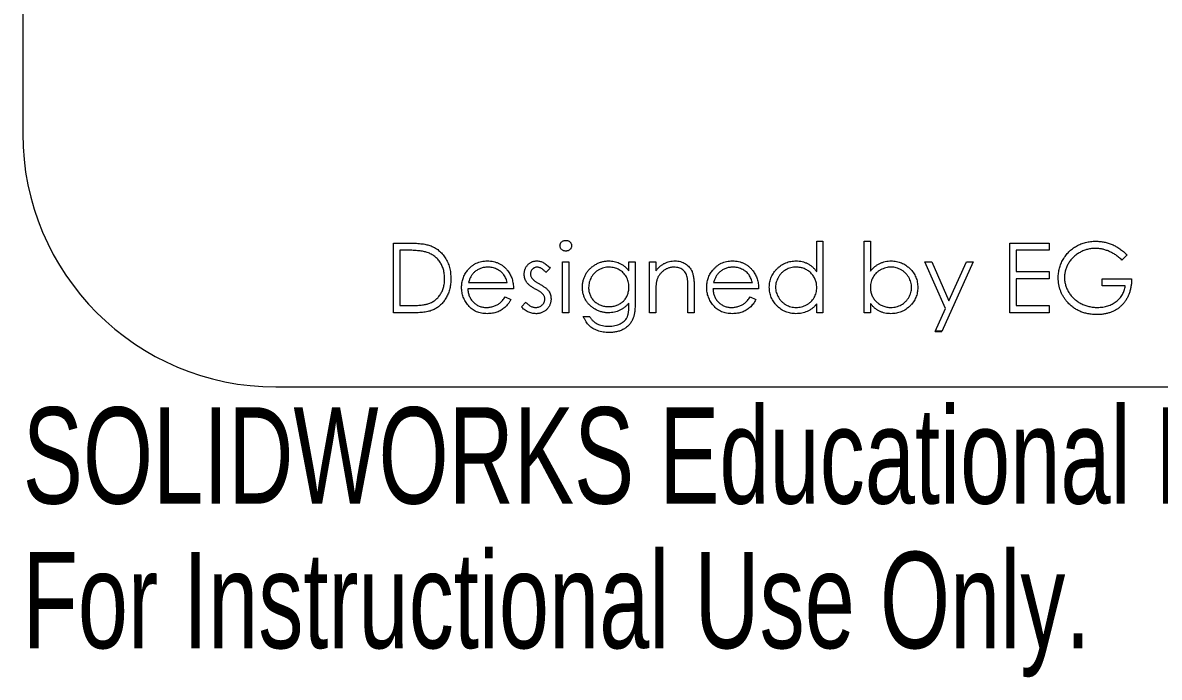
# Model space of a CAD drawing. Header units: inches. Extents: x -4 to 0, y -0.57 to 2.5.
# Drawn here: x -4 to -1.755, y -0.573 to 0.719 of the extents above; entities that cross this region are included whole.
import ezdxf

# ---------------------------------------------------------------- set-up
doc = ezdxf.new("R2010")
doc.units = ezdxf.units.IN
doc.header["$MEASUREMENT"] = 0
doc.styles.add('SLDTEXTSTYLE0', font='TXT', dxfattribs={"width": 0.7})

msp = doc.modelspace()

# ---------------------------------------------------------------- linework, layer by layer
at = {"color": 1, "linetype": 'Continuous', "lineweight": 5}
for p, q in [((-4, 2), (-4, 0.5)), ((-3.5, 0), (-0.5, 0))]:
    msp.add_line(p, q, dxfattribs=at)
at = {"color": 2, "linetype": 'Continuous', "lineweight": 5}
for p, q in [((-3.2675, 0.2842), (-3.2397, 0.2842)), ((-3.2675, 0.1464), (-3.2675, 0.2842)), ((-3.2455, 0.2701), (-3.2552, 0.2701)), ((-3.2552, 0.2701), (-3.2552, 0.1606)), ((-2.4319, 0.2878), (-2.4196, 0.2878)), ((-2.4319, 0.2277), (-2.4319, 0.2878)), ((-2.4196, 0.2878), (-2.4196, 0.1464)), ((-2.3383, 0.2878), (-2.3259, 0.2878)), ((-2.3383, 0.1464), (-2.3383, 0.2878)), ((-2.3259, 0.2878), (-2.3259, 0.2289)), ((-2.0503, 0.2842), (-1.9726, 0.2842)), ((-2.0503, 0.1464), (-2.0503, 0.2842)), ((-2.038, 0.2701), (-2.038, 0.2277)), ((-1.9726, 0.2701), (-2.038, 0.2701)), ((-1.9726, 0.2842), (-1.9726, 0.2701)), ((-2.9337, 0.2471), (-2.9213, 0.2471)), ((-2.9337, 0.1464), (-2.9337, 0.2471)), ((-2.9213, 0.2471), (-2.9213, 0.1464)), ((-2.8029, 0.2471), (-2.7906, 0.2471)), ((-2.8029, 0.2295), (-2.8029, 0.2471)), ((-2.7906, 0.2471), (-2.7906, 0.1672)), ((-2.7623, 0.2471), (-2.7499, 0.2471)), ((-2.7623, 0.1464), (-2.7623, 0.2471)), ((-2.7499, 0.2471), (-2.7499, 0.229)), ((-2.2182, 0.2471), (-2.2048, 0.2471)), ((-2.1775, 0.155), (-2.2182, 0.2471)), ((-2.2048, 0.2471), (-2.1708, 0.17)), ((-2.1228, 0.2471), (-2.1846, 0.1093)), ((-2.1708, 0.17), (-2.1361, 0.2471)), ((-2.1361, 0.2471), (-2.1228, 0.2471)), ((-1.8189, 0.2607), (-1.8295, 0.2507)), ((-2.9584, 0.2346), (-2.9668, 0.2259)), ((-2.038, 0.2277), (-1.9726, 0.2277)), ((-1.9726, 0.2277), (-1.9726, 0.2136)), ((-3.1196, 0.2065), (-3.0432, 0.2065)), ((-2.6356, 0.2065), (-2.5591, 0.2065)), ((-2.038, 0.2136), (-2.038, 0.1606)), ((-1.9726, 0.2136), (-2.038, 0.2136)), ((-1.8684, 0.2136), (-1.8101, 0.2136)), ((-1.8684, 0.1994), (-1.8684, 0.2136)), ((-3.0308, 0.1941), (-3.1209, 0.1941)), ((-2.7499, 0.1829), (-2.7499, 0.1464)), ((-2.6863, 0.1464), (-2.6863, 0.1938)), ((-2.674, 0.1979), (-2.674, 0.1464)), ((-2.5468, 0.1941), (-2.6369, 0.1941)), ((-1.8225, 0.1994), (-1.8684, 0.1994)), ((-3.2552, 0.1606), (-3.2394, 0.1606)), ((-3.0471, 0.1782), (-3.0361, 0.1725)), ((-3.0149, 0.1583), (-3.0067, 0.1676)), ((-2.8029, 0.1605), (-2.8029, 0.1657)), ((-2.5631, 0.1782), (-2.5521, 0.1725)), ((-2.4319, 0.1464), (-2.4319, 0.1639)), ((-2.3259, 0.1651), (-2.3259, 0.1464)), ((-2.038, 0.1606), (-1.9726, 0.1606)), ((-1.9726, 0.1606), (-1.9726, 0.1464)), ((-3.2248, 0.1464), (-3.2675, 0.1464)), ((-2.9213, 0.1464), (-2.9337, 0.1464)), ((-2.893, 0.1394), (-2.8807, 0.1394)), ((-2.7499, 0.1464), (-2.7623, 0.1464)), ((-2.674, 0.1464), (-2.6863, 0.1464)), ((-2.4196, 0.1464), (-2.4319, 0.1464)), ((-2.3259, 0.1464), (-2.3383, 0.1464)), ((-2.198, 0.1093), (-2.1775, 0.155)), ((-1.9726, 0.1464), (-2.0503, 0.1464))]:
    msp.add_line(p, q, dxfattribs=at)
at = {"color": 7, "linetype": 'Continuous', "lineweight": 25}
msp.add_line((-2.1846, 0.1093), (-2.198, 0.1093), dxfattribs=at)
at = {"color": 1, "linetype": 'Continuous', "lineweight": 5}
msp.add_arc((-3.5, 0.5), 0.5, 180, 270, dxfattribs=at)
at = {"color": 2, "linetype": 'Continuous', "lineweight": 5}
for points, knots in [([(-3.2031, 0.2662), (-3.2043, 0.2666), (-3.2068, 0.2672), (-3.2108, 0.268), (-3.2153, 0.2686), (-3.2203, 0.2692), (-3.2259, 0.2696), (-3.2319, 0.2699), (-3.2385, 0.2701), (-3.2431, 0.2701), (-3.2455, 0.2701)], [0, 0, 0, 0, 0.084319, 0.179285, 0.286583, 0.405111, 0.535593, 0.67819, 0.832976, 1, 1, 1, 1]), ([(-3.2397, 0.2842), (-3.2373, 0.2842), (-3.2326, 0.2842), (-3.2259, 0.284), (-3.2196, 0.2836), (-3.2139, 0.283), (-3.2087, 0.2824), (-3.204, 0.2815), (-3.1998, 0.2805), (-3.1972, 0.2797), (-3.196, 0.2793)], [0, 0, 0, 0, 0.164289, 0.317406, 0.458844, 0.589367, 0.707831, 0.81577, 0.91288, 1, 1, 1, 1]), ([(-3.196, 0.2793), (-3.1944, 0.2787), (-3.1912, 0.2775), (-3.1868, 0.2752), (-3.1825, 0.2726), (-3.1785, 0.2698), (-3.1749, 0.2665), (-3.1714, 0.263), (-3.1683, 0.2591), (-3.1654, 0.2549), (-3.1628, 0.2505), (-3.1606, 0.2459), (-3.1587, 0.241), (-3.1572, 0.2359), (-3.1559, 0.2306), (-3.1551, 0.2251), (-3.1546, 0.2194), (-3.1545, 0.2156), (-3.1545, 0.2136)], [0, 0, 0, 0, 0.061545, 0.121694, 0.181155, 0.239875, 0.298702, 0.357647, 0.417605, 0.478494, 0.540407, 0.602345, 0.665004, 0.728559, 0.793651, 0.860534, 0.929236, 1, 1, 1, 1]), ([(-2.939, 0.2789), (-2.9389, 0.2796), (-2.9388, 0.281), (-2.9382, 0.283), (-2.9371, 0.2849), (-2.9356, 0.2865), (-2.9339, 0.2878), (-2.9319, 0.2888), (-2.9298, 0.2894), (-2.9283, 0.2895), (-2.9275, 0.2895)], [0, 0, 0, 0, 0.12329, 0.242149, 0.363437, 0.489745, 0.618115, 0.744894, 0.868932, 1, 1, 1, 1]), ([(-2.9275, 0.2683), (-2.9283, 0.2684), (-2.9298, 0.2684), (-2.9319, 0.2691), (-2.9339, 0.2701), (-2.9356, 0.2714), (-2.9371, 0.273), (-2.9382, 0.2748), (-2.9388, 0.2768), (-2.9389, 0.2782), (-2.939, 0.2789)], [0, 0, 0, 0, 0.1318668, 0.2566614, 0.3842132, 0.5133652, 0.6404432, 0.761085, 0.8791455, 1, 1, 1, 1]), ([(-2.9275, 0.2895), (-2.9268, 0.2895), (-2.9253, 0.2894), (-2.9231, 0.2888), (-2.9211, 0.2878), (-2.9193, 0.2865), (-2.9178, 0.2849), (-2.9168, 0.283), (-2.9161, 0.281), (-2.916, 0.2796), (-2.916, 0.2789)], [0, 0, 0, 0, 0.1318993, 0.2582841, 0.3843411, 0.5119796, 0.638632, 0.7592298, 0.8774122, 1, 1, 1, 1]), ([(-2.916, 0.2789), (-2.916, 0.2782), (-2.9161, 0.2768), (-2.9168, 0.2748), (-2.9178, 0.273), (-2.9193, 0.2714), (-2.9211, 0.2701), (-2.9231, 0.269), (-2.9253, 0.2684), (-2.9268, 0.2684), (-2.9275, 0.2683)], [0, 0, 0, 0, 0.120162, 0.237546, 0.357497, 0.484917, 0.613329, 0.74015, 0.867301, 1, 1, 1, 1]), ([(-1.955, 0.2154), (-1.9549, 0.217), (-1.9549, 0.2202), (-1.9544, 0.225), (-1.9537, 0.2297), (-1.9526, 0.2343), (-1.9513, 0.2389), (-1.9496, 0.2433), (-1.9476, 0.2476), (-1.9454, 0.2519), (-1.9428, 0.256), (-1.9401, 0.2599), (-1.9371, 0.2635), (-1.9339, 0.2669), (-1.9305, 0.2701), (-1.9268, 0.2731), (-1.9229, 0.2758), (-1.9189, 0.2783), (-1.9146, 0.2805), (-1.9102, 0.2825), (-1.9056, 0.2841), (-1.9009, 0.2855), (-1.8961, 0.2865), (-1.8911, 0.2872), (-1.886, 0.2877), (-1.8826, 0.2878), (-1.8808, 0.2878)], [0, 0, 0, 0, 0.042039, 0.083544, 0.124643, 0.165303, 0.206171, 0.246971, 0.288329, 0.329987, 0.371797, 0.412738, 0.453459, 0.494001, 0.534381, 0.574952, 0.615892, 0.65725, 0.699007, 0.740486, 0.782325, 0.824567, 0.867041, 0.9105, 0.954619, 1, 1, 1, 1]), ([(-1.8813, 0.2736), (-1.8826, 0.2736), (-1.8853, 0.2736), (-1.8892, 0.2732), (-1.8931, 0.2726), (-1.897, 0.2717), (-1.9008, 0.2706), (-1.9046, 0.2693), (-1.9083, 0.2677), (-1.912, 0.2658), (-1.9155, 0.2638), (-1.9189, 0.2615), (-1.922, 0.2591), (-1.9249, 0.2565), (-1.9277, 0.2538), (-1.9302, 0.2508), (-1.9325, 0.2477), (-1.9346, 0.2444), (-1.9365, 0.2411), (-1.9381, 0.2376), (-1.9395, 0.2341), (-1.9406, 0.2306), (-1.9415, 0.227), (-1.9421, 0.2234), (-1.9425, 0.2197), (-1.9426, 0.2172), (-1.9426, 0.216)], [0, 0, 0, 0, 0.042841, 0.085571, 0.127719, 0.170068, 0.212787, 0.255482, 0.298877, 0.342861, 0.386528, 0.429532, 0.471886, 0.513729, 0.555082, 0.596535, 0.63812, 0.679822, 0.721331, 0.761888, 0.802199, 0.841806, 0.88106, 0.920633, 0.960101, 1, 1, 1, 1]), ([(-1.8295, 0.2507), (-1.8314, 0.2525), (-1.8352, 0.256), (-1.8414, 0.2607), (-1.8479, 0.2646), (-1.8545, 0.2679), (-1.8613, 0.2704), (-1.868, 0.2723), (-1.8747, 0.2734), (-1.8791, 0.2736), (-1.8813, 0.2736)], [0, 0, 0, 0, 0.136144, 0.269043, 0.398517, 0.5271, 0.652283, 0.77168, 0.887495, 1, 1, 1, 1]), ([(-1.8808, 0.2878), (-1.8794, 0.2878), (-1.8766, 0.2877), (-1.8724, 0.2874), (-1.8682, 0.2869), (-1.8641, 0.2862), (-1.8601, 0.2853), (-1.8562, 0.2842), (-1.8523, 0.2829), (-1.8485, 0.2814), (-1.8447, 0.2796), (-1.8409, 0.2777), (-1.8372, 0.2754), (-1.8335, 0.273), (-1.8298, 0.2703), (-1.8261, 0.2673), (-1.8225, 0.2641), (-1.8201, 0.2619), (-1.8189, 0.2607)], [0, 0, 0, 0, 0.061617, 0.122179, 0.182216, 0.241864, 0.30096, 0.359969, 0.419033, 0.478069, 0.537993, 0.59896, 0.661321, 0.725248, 0.79122, 0.858746, 0.928318, 1, 1, 1, 1]), ([(-3.1668, 0.2136), (-3.1669, 0.2152), (-3.1669, 0.2184), (-3.1674, 0.2231), (-3.1681, 0.2275), (-3.1692, 0.2318), (-3.1705, 0.2359), (-3.1722, 0.2399), (-3.1741, 0.2436), (-3.1764, 0.2472), (-3.1789, 0.2505), (-3.1817, 0.2536), (-3.1847, 0.2564), (-3.1879, 0.259), (-3.1914, 0.2612), (-3.195, 0.2632), (-3.199, 0.2649), (-3.2017, 0.2658), (-3.2031, 0.2662)], [0, 0, 0, 0, 0.0701512, 0.1378126, 0.2032262, 0.2671741, 0.330024, 0.3917943, 0.4530844, 0.5143339, 0.575, 0.6348655, 0.6941163, 0.7534416, 0.8131258, 0.8740797, 0.936007, 1, 1, 1, 1]), ([(-3.1217, 0.2301), (-3.1204, 0.2316), (-3.118, 0.2346), (-3.1138, 0.2384), (-3.1093, 0.2417), (-3.1045, 0.2443), (-3.0994, 0.2464), (-3.094, 0.2479), (-3.0883, 0.2487), (-3.0843, 0.2488), (-3.0823, 0.2489)], [0, 0, 0, 0, 0.128835, 0.253589, 0.374643, 0.49534, 0.616325, 0.739759, 0.866842, 1, 1, 1, 1]), ([(-3.0823, 0.2489), (-3.0803, 0.2489), (-3.0762, 0.2488), (-3.0703, 0.2478), (-3.0647, 0.2462), (-3.0594, 0.2441), (-3.0545, 0.2413), (-3.0499, 0.2378), (-3.0456, 0.2338), (-3.0431, 0.2307), (-3.0418, 0.2291)], [0, 0, 0, 0, 0.13204, 0.259033, 0.38188, 0.502258, 0.622752, 0.744743, 0.870109, 1, 1, 1, 1]), ([(-3.0096, 0.2225), (-3.0096, 0.2234), (-3.0096, 0.2252), (-3.0092, 0.2279), (-3.0086, 0.2305), (-3.0079, 0.2329), (-3.0068, 0.2352), (-3.0056, 0.2374), (-3.0041, 0.2395), (-3.0024, 0.2414), (-3.0006, 0.2432), (-2.9986, 0.2447), (-2.9965, 0.246), (-2.9943, 0.2471), (-2.9919, 0.2479), (-2.9894, 0.2485), (-2.9868, 0.2489), (-2.9851, 0.2489), (-2.9842, 0.2489)], [0, 0, 0, 0, 0.067978, 0.133044, 0.196507, 0.258613, 0.319728, 0.380873, 0.442636, 0.505079, 0.567881, 0.628814, 0.68891, 0.748765, 0.809386, 0.870884, 0.934037, 1, 1, 1, 1]), ([(-2.9842, 0.2489), (-2.9831, 0.2489), (-2.9809, 0.2488), (-2.9777, 0.2481), (-2.9745, 0.2469), (-2.9712, 0.2454), (-2.968, 0.2433), (-2.9648, 0.2408), (-2.9615, 0.2379), (-2.9594, 0.2357), (-2.9584, 0.2346)], [0, 0, 0, 0, 0.105714, 0.213412, 0.326127, 0.444452, 0.569061, 0.702712, 0.846318, 1, 1, 1, 1]), ([(-2.8948, 0.1971), (-2.8948, 0.1983), (-2.8947, 0.2005), (-2.8944, 0.2039), (-2.8939, 0.2073), (-2.8931, 0.2105), (-2.8921, 0.2137), (-2.8909, 0.2169), (-2.8895, 0.22), (-2.8879, 0.223), (-2.8861, 0.2259), (-2.8841, 0.2287), (-2.8819, 0.2313), (-2.8796, 0.2337), (-2.8771, 0.236), (-2.8744, 0.2382), (-2.8716, 0.2401), (-2.8687, 0.242), (-2.8656, 0.2436), (-2.8625, 0.245), (-2.8593, 0.2462), (-2.8561, 0.2472), (-2.8528, 0.2479), (-2.8495, 0.2485), (-2.8461, 0.2488), (-2.8439, 0.2489), (-2.8428, 0.2489)], [0, 0, 0, 0, 0.042034, 0.083905, 0.125069, 0.166158, 0.20721, 0.248491, 0.289878, 0.33217, 0.374476, 0.416225, 0.45761, 0.499073, 0.540553, 0.582249, 0.62455, 0.667433, 0.710323, 0.752467, 0.794065, 0.835216, 0.876228, 0.917446, 0.958643, 1, 1, 1, 1]), ([(-2.8428, 0.2489), (-2.8409, 0.2489), (-2.8373, 0.2488), (-2.8319, 0.2479), (-2.8267, 0.2466), (-2.8217, 0.2447), (-2.8167, 0.2421), (-2.812, 0.2387), (-2.8073, 0.2345), (-2.8044, 0.2312), (-2.8029, 0.2295)], [0, 0, 0, 0, 0.120911, 0.238762, 0.354755, 0.470359, 0.589144, 0.716329, 0.852445, 1, 1, 1, 1]), ([(-2.7499, 0.229), (-2.7486, 0.2306), (-2.746, 0.2338), (-2.7418, 0.238), (-2.7373, 0.2415), (-2.7325, 0.2442), (-2.7276, 0.2463), (-2.7225, 0.2478), (-2.7171, 0.2487), (-2.7135, 0.2489), (-2.7116, 0.2489)], [0, 0, 0, 0, 0.140976, 0.273569, 0.398988, 0.51993, 0.63811, 0.756589, 0.87686, 1, 1, 1, 1]), ([(-2.7116, 0.2489), (-2.7097, 0.2488), (-2.7061, 0.2487), (-2.7008, 0.2476), (-2.6958, 0.2458), (-2.6912, 0.2433), (-2.6871, 0.2402), (-2.6835, 0.2366), (-2.6805, 0.2325), (-2.6784, 0.2286), (-2.6771, 0.2252), (-2.6763, 0.2223), (-2.6756, 0.2191), (-2.675, 0.2155), (-2.6745, 0.2115), (-2.6742, 0.2073), (-2.674, 0.2027), (-2.674, 0.1995), (-2.674, 0.1979)], [0, 0, 0, 0, 0.0772404, 0.1511781, 0.223488, 0.2955426, 0.3669763, 0.4371305, 0.5070436, 0.5785597, 0.6166135, 0.6587562, 0.7044912, 0.7548031, 0.8093316, 0.8682745, 0.9320729, 1, 1, 1, 1]), ([(-2.6376, 0.2301), (-2.6364, 0.2316), (-2.6339, 0.2346), (-2.6298, 0.2384), (-2.6253, 0.2417), (-2.6205, 0.2443), (-2.6154, 0.2464), (-2.6099, 0.2479), (-2.6042, 0.2487), (-2.6003, 0.2488), (-2.5983, 0.2489)], [0, 0, 0, 0, 0.128835, 0.253589, 0.374643, 0.49534, 0.616325, 0.739759, 0.866842, 1, 1, 1, 1]), ([(-2.5983, 0.2489), (-2.5962, 0.2489), (-2.5922, 0.2488), (-2.5862, 0.2478), (-2.5807, 0.2462), (-2.5754, 0.2441), (-2.5704, 0.2413), (-2.5658, 0.2378), (-2.5615, 0.2338), (-2.559, 0.2307), (-2.5577, 0.2291)], [0, 0, 0, 0, 0.13204, 0.259033, 0.38188, 0.502258, 0.622752, 0.744743, 0.870109, 1, 1, 1, 1]), ([(-2.5256, 0.1971), (-2.5255, 0.1988), (-2.5254, 0.2023), (-2.5247, 0.2074), (-2.5235, 0.2123), (-2.5218, 0.217), (-2.5196, 0.2215), (-2.5169, 0.2258), (-2.5137, 0.2299), (-2.5101, 0.2338), (-2.5062, 0.2373), (-2.502, 0.2404), (-2.4976, 0.2431), (-2.493, 0.2452), (-2.4882, 0.2469), (-2.4832, 0.2481), (-2.478, 0.2488), (-2.4745, 0.2489), (-2.4727, 0.2489)], [0, 0, 0, 0, 0.063775, 0.126079, 0.186904, 0.247574, 0.308003, 0.369132, 0.432033, 0.496791, 0.561611, 0.624914, 0.686726, 0.748079, 0.809582, 0.871631, 0.934886, 1, 1, 1, 1]), ([(-2.4727, 0.2489), (-2.4706, 0.2488), (-2.4666, 0.2487), (-2.4607, 0.2477), (-2.4551, 0.246), (-2.4498, 0.2437), (-2.4448, 0.2407), (-2.4401, 0.237), (-2.4358, 0.2326), (-2.4332, 0.2293), (-2.4319, 0.2277)], [0, 0, 0, 0, 0.128884, 0.252985, 0.37421, 0.494102, 0.614753, 0.738511, 0.866243, 1, 1, 1, 1]), ([(-2.3259, 0.2289), (-2.3245, 0.2305), (-2.3218, 0.2336), (-2.3173, 0.2377), (-2.3125, 0.2412), (-2.3075, 0.244), (-2.3021, 0.2462), (-2.2966, 0.2478), (-2.2908, 0.2487), (-2.2869, 0.2489), (-2.2849, 0.2489)], [0, 0, 0, 0, 0.134636, 0.262681, 0.38719, 0.50839, 0.628966, 0.749723, 0.873248, 1, 1, 1, 1]), ([(-2.2849, 0.2489), (-2.2831, 0.2489), (-2.2796, 0.2488), (-2.2744, 0.248), (-2.2694, 0.2468), (-2.2647, 0.2452), (-2.2601, 0.243), (-2.2557, 0.2404), (-2.2516, 0.2373), (-2.2477, 0.2337), (-2.2441, 0.2298), (-2.2409, 0.2257), (-2.2383, 0.2213), (-2.2361, 0.2168), (-2.2344, 0.212), (-2.2332, 0.2071), (-2.2325, 0.2019), (-2.2324, 0.1984), (-2.2323, 0.1966)], [0, 0, 0, 0, 0.064649, 0.127821, 0.189419, 0.250372, 0.311137, 0.372825, 0.435463, 0.500128, 0.564773, 0.627344, 0.688919, 0.749829, 0.810578, 0.872176, 0.935017, 1, 1, 1, 1]), ([(-3.1333, 0.1965), (-3.1332, 0.1981), (-3.1332, 0.2011), (-3.1326, 0.2057), (-3.1317, 0.2101), (-3.1304, 0.2144), (-3.1288, 0.2185), (-3.1268, 0.2226), (-3.1244, 0.2264), (-3.1226, 0.2289), (-3.1217, 0.2301)], [0, 0, 0, 0, 0.128045, 0.253768, 0.377428, 0.500551, 0.623296, 0.746578, 0.872348, 1, 1, 1, 1]), ([(-3.1076, 0.2271), (-3.1083, 0.2265), (-3.1096, 0.2253), (-3.1114, 0.2232), (-3.1131, 0.221), (-3.1146, 0.2185), (-3.1161, 0.2158), (-3.1174, 0.2129), (-3.1186, 0.2098), (-3.1193, 0.2076), (-3.1196, 0.2065)], [0, 0, 0, 0, 0.109984, 0.22258, 0.3385, 0.458709, 0.585535, 0.717518, 0.854667, 1, 1, 1, 1]), ([(-3.0817, 0.2365), (-3.0829, 0.2365), (-3.0854, 0.2365), (-3.089, 0.236), (-3.0924, 0.2353), (-3.0957, 0.2343), (-3.0989, 0.2329), (-3.102, 0.2313), (-3.1049, 0.2293), (-3.1067, 0.2279), (-3.1076, 0.2271)], [0, 0, 0, 0, 0.131092, 0.259141, 0.384162, 0.505992, 0.629098, 0.750669, 0.874039, 1, 1, 1, 1]), ([(-3.0432, 0.2065), (-3.0436, 0.2082), (-3.0445, 0.2113), (-3.0463, 0.2157), (-3.0484, 0.2196), (-3.0508, 0.2229), (-3.0535, 0.2259), (-3.0567, 0.2285), (-3.0603, 0.2309), (-3.0642, 0.2329), (-3.0684, 0.2345), (-3.0727, 0.2357), (-3.0772, 0.2364), (-3.0802, 0.2365), (-3.0817, 0.2365)], [0, 0, 0, 0, 0.0962401, 0.1852313, 0.2675005, 0.3444004, 0.4195949, 0.4968906, 0.5766379, 0.6602679, 0.7453866, 0.8300403, 0.9144742, 1, 1, 1, 1]), ([(-3.0418, 0.2291), (-3.0409, 0.2279), (-3.0392, 0.2255), (-3.037, 0.2217), (-3.0351, 0.2176), (-3.0336, 0.2133), (-3.0324, 0.2089), (-3.0315, 0.2041), (-3.031, 0.1992), (-3.0309, 0.1959), (-3.0308, 0.1941)], [0, 0, 0, 0, 0.118522, 0.236255, 0.356174, 0.47725, 0.60154, 0.729618, 0.862158, 1, 1, 1, 1]), ([(-2.9842, 0.2365), (-2.985, 0.2365), (-2.9868, 0.2364), (-2.9892, 0.2356), (-2.9915, 0.2343), (-2.9935, 0.2325), (-2.9951, 0.2304), (-2.9964, 0.2281), (-2.9971, 0.2256), (-2.9972, 0.2239), (-2.9972, 0.223)], [0, 0, 0, 0, 0.1249585, 0.2459006, 0.369166, 0.4985108, 0.6285039, 0.7510283, 0.8737242, 1, 1, 1, 1]), ([(-2.9668, 0.2259), (-2.9675, 0.2268), (-2.9689, 0.2284), (-2.9711, 0.2306), (-2.9733, 0.2324), (-2.9755, 0.2339), (-2.9777, 0.2351), (-2.9798, 0.2359), (-2.982, 0.2364), (-2.9835, 0.2365), (-2.9842, 0.2365)], [0, 0, 0, 0, 0.1582231, 0.3050355, 0.441309, 0.5659632, 0.6835251, 0.7933341, 0.8985175, 1, 1, 1, 1]), ([(-2.8418, 0.2365), (-2.8436, 0.2365), (-2.8472, 0.2364), (-2.8524, 0.2353), (-2.8575, 0.2337), (-2.8623, 0.2314), (-2.8668, 0.2285), (-2.8707, 0.2251), (-2.8742, 0.2212), (-2.8772, 0.2168), (-2.8795, 0.2121), (-2.8812, 0.2071), (-2.8822, 0.2019), (-2.8824, 0.1984), (-2.8824, 0.1966)], [0, 0, 0, 0, 0.0855189, 0.1693093, 0.2522179, 0.3367565, 0.4205955, 0.5027411, 0.5848036, 0.6682685, 0.7518231, 0.8336286, 0.9162198, 1, 1, 1, 1]), ([(-2.8029, 0.1973), (-2.803, 0.1992), (-2.8031, 0.2028), (-2.8041, 0.208), (-2.8056, 0.2129), (-2.8078, 0.2175), (-2.8106, 0.2217), (-2.8139, 0.2254), (-2.8177, 0.2288), (-2.822, 0.2315), (-2.8267, 0.2337), (-2.8315, 0.2354), (-2.8366, 0.2363), (-2.8401, 0.2365), (-2.8418, 0.2365)], [0, 0, 0, 0, 0.089243, 0.174349, 0.257613, 0.339527, 0.420997, 0.501579, 0.582542, 0.666133, 0.750049, 0.832743, 0.915647, 1, 1, 1, 1]), ([(-2.7138, 0.2365), (-2.7148, 0.2365), (-2.7167, 0.2365), (-2.7196, 0.2361), (-2.7225, 0.2355), (-2.7253, 0.2347), (-2.7279, 0.2336), (-2.7305, 0.2323), (-2.733, 0.2307), (-2.7355, 0.2289), (-2.7377, 0.2269), (-2.7398, 0.2248), (-2.7417, 0.2226), (-2.7434, 0.2203), (-2.7448, 0.2179), (-2.7461, 0.2153), (-2.7472, 0.2127), (-2.7478, 0.2108), (-2.748, 0.2099)], [0, 0, 0, 0, 0.063986, 0.126627, 0.188984, 0.25023, 0.312351, 0.374574, 0.438148, 0.50292, 0.567974, 0.630771, 0.692935, 0.754398, 0.815218, 0.876117, 0.938015, 1, 1, 1, 1]), ([(-2.6878, 0.2167), (-2.6882, 0.2183), (-2.689, 0.2213), (-2.691, 0.2254), (-2.6935, 0.2289), (-2.6966, 0.2317), (-2.7002, 0.2339), (-2.7043, 0.2354), (-2.7089, 0.2364), (-2.7121, 0.2365), (-2.7138, 0.2365)], [0, 0, 0, 0, 0.13552, 0.260833, 0.378476, 0.493178, 0.609281, 0.729981, 0.859261, 1, 1, 1, 1]), ([(-2.6492, 0.1965), (-2.6492, 0.1981), (-2.6491, 0.2011), (-2.6486, 0.2057), (-2.6477, 0.2101), (-2.6464, 0.2144), (-2.6448, 0.2185), (-2.6428, 0.2226), (-2.6404, 0.2264), (-2.6386, 0.2289), (-2.6376, 0.2301)], [0, 0, 0, 0, 0.128045, 0.253768, 0.377428, 0.500551, 0.623296, 0.746578, 0.872348, 1, 1, 1, 1]), ([(-2.6236, 0.2271), (-2.6242, 0.2265), (-2.6256, 0.2253), (-2.6273, 0.2232), (-2.6291, 0.221), (-2.6306, 0.2185), (-2.632, 0.2158), (-2.6333, 0.2129), (-2.6345, 0.2098), (-2.6352, 0.2076), (-2.6356, 0.2065)], [0, 0, 0, 0, 0.109984, 0.22258, 0.3385, 0.458709, 0.585535, 0.717518, 0.854667, 1, 1, 1, 1]), ([(-2.5976, 0.2365), (-2.5989, 0.2365), (-2.6013, 0.2365), (-2.6049, 0.236), (-2.6084, 0.2353), (-2.6117, 0.2343), (-2.6149, 0.2329), (-2.6179, 0.2313), (-2.6209, 0.2293), (-2.6227, 0.2279), (-2.6236, 0.2271)], [0, 0, 0, 0, 0.131092, 0.259141, 0.384162, 0.505992, 0.629098, 0.750669, 0.874039, 1, 1, 1, 1]), ([(-2.5591, 0.2065), (-2.5596, 0.2082), (-2.5605, 0.2113), (-2.5623, 0.2157), (-2.5643, 0.2196), (-2.5668, 0.2229), (-2.5695, 0.2259), (-2.5727, 0.2285), (-2.5762, 0.2309), (-2.5802, 0.2329), (-2.5843, 0.2345), (-2.5887, 0.2357), (-2.5931, 0.2364), (-2.5961, 0.2365), (-2.5976, 0.2365)], [0, 0, 0, 0, 0.09624, 0.185231, 0.267501, 0.3444, 0.419595, 0.496891, 0.576638, 0.660268, 0.745387, 0.83004, 0.914474, 1, 1, 1, 1]), ([(-2.5577, 0.2291), (-2.5569, 0.2279), (-2.5551, 0.2255), (-2.5529, 0.2217), (-2.5511, 0.2176), (-2.5495, 0.2133), (-2.5483, 0.2089), (-2.5474, 0.2041), (-2.5469, 0.1992), (-2.5468, 0.1959), (-2.5468, 0.1941)], [0, 0, 0, 0, 0.118522, 0.236255, 0.356174, 0.47725, 0.60154, 0.729618, 0.862158, 1, 1, 1, 1]), ([(-2.4725, 0.2365), (-2.4743, 0.2365), (-2.4779, 0.2364), (-2.4831, 0.2354), (-2.4881, 0.2337), (-2.4929, 0.2315), (-2.4973, 0.2286), (-2.5013, 0.2252), (-2.5048, 0.2213), (-2.5078, 0.2168), (-2.5102, 0.2121), (-2.5119, 0.2072), (-2.513, 0.2021), (-2.5131, 0.1987), (-2.5132, 0.1969)], [0, 0, 0, 0, 0.0859205, 0.1695934, 0.2524755, 0.3362445, 0.4195045, 0.5020359, 0.5847746, 0.6698465, 0.7541849, 0.8366582, 0.9180097, 1, 1, 1, 1]), ([(-2.4319, 0.1966), (-2.432, 0.198), (-2.432, 0.2007), (-2.4326, 0.2047), (-2.4335, 0.2086), (-2.4348, 0.2123), (-2.4365, 0.2157), (-2.4385, 0.2191), (-2.4409, 0.2222), (-2.4436, 0.2251), (-2.4466, 0.2278), (-2.4498, 0.2302), (-2.4532, 0.2321), (-2.4567, 0.2337), (-2.4604, 0.235), (-2.4643, 0.2359), (-2.4684, 0.2365), (-2.4711, 0.2365), (-2.4725, 0.2365)], [0, 0, 0, 0, 0.065634, 0.129188, 0.191219, 0.251913, 0.312507, 0.373494, 0.435152, 0.498741, 0.562095, 0.624187, 0.685476, 0.746097, 0.807612, 0.869967, 0.933951, 1, 1, 1, 1]), ([(-2.2852, 0.2365), (-2.287, 0.2365), (-2.2905, 0.2364), (-2.2958, 0.2353), (-2.3009, 0.2337), (-2.3058, 0.2314), (-2.3103, 0.2285), (-2.3144, 0.2252), (-2.3179, 0.2214), (-2.3208, 0.2171), (-2.3231, 0.2125), (-2.3248, 0.2076), (-2.3257, 0.2024), (-2.3259, 0.1988), (-2.3259, 0.197)], [0, 0, 0, 0, 0.084735, 0.168182, 0.252419, 0.338618, 0.424014, 0.506402, 0.587545, 0.668801, 0.7501, 0.831022, 0.91396, 1, 1, 1, 1]), ([(-2.2447, 0.1966), (-2.2447, 0.1983), (-2.2449, 0.2018), (-2.2459, 0.2069), (-2.2477, 0.2118), (-2.2502, 0.2166), (-2.2531, 0.221), (-2.2566, 0.225), (-2.2607, 0.2285), (-2.2651, 0.2314), (-2.2698, 0.2337), (-2.2748, 0.2353), (-2.2799, 0.2364), (-2.2834, 0.2365), (-2.2852, 0.2365)], [0, 0, 0, 0, 0.082066, 0.163805, 0.246618, 0.331983, 0.417466, 0.500907, 0.584103, 0.668254, 0.752056, 0.83457, 0.916652, 1, 1, 1, 1]), ([(-3.1545, 0.2136), (-3.1545, 0.2119), (-3.1546, 0.2085), (-3.155, 0.2036), (-3.1556, 0.1988), (-3.1566, 0.1942), (-3.1578, 0.1897), (-3.1593, 0.1853), (-3.1611, 0.1812), (-3.1631, 0.1772), (-3.1654, 0.1734), (-3.1678, 0.1698), (-3.1704, 0.1665), (-3.1732, 0.1635), (-3.1761, 0.1607), (-3.1791, 0.1582), (-3.1824, 0.1559), (-3.1858, 0.1539), (-3.1895, 0.1521), (-3.1935, 0.1506), (-3.1979, 0.1493), (-3.2026, 0.1483), (-3.2077, 0.1474), (-3.2131, 0.1469), (-3.2189, 0.1465), (-3.2228, 0.1465), (-3.2248, 0.1464)], [0, 0, 0, 0, 0.046081, 0.090807, 0.134295, 0.177024, 0.218823, 0.260244, 0.30108, 0.341614, 0.381583, 0.42012, 0.458075, 0.494738, 0.531195, 0.566934, 0.602713, 0.638327, 0.674853, 0.713467, 0.754442, 0.797815, 0.843989, 0.893072, 0.944963, 1, 1, 1, 1]), ([(-3.2, 0.1641), (-3.1987, 0.1645), (-3.1962, 0.1654), (-3.1926, 0.167), (-3.1893, 0.1689), (-3.1862, 0.171), (-3.1832, 0.1734), (-3.1805, 0.176), (-3.178, 0.1789), (-3.1757, 0.182), (-3.1736, 0.1853), (-3.1718, 0.1888), (-3.1702, 0.1925), (-3.169, 0.1964), (-3.168, 0.2005), (-3.1673, 0.2047), (-3.1669, 0.2091), (-3.1669, 0.2121), (-3.1668, 0.2136)], [0, 0, 0, 0, 0.0624145, 0.1233382, 0.1831245, 0.241783, 0.3005789, 0.3596801, 0.4188816, 0.4795307, 0.5408505, 0.6023034, 0.6644632, 0.7278057, 0.7928948, 0.8596723, 0.9284644, 1, 1, 1, 1]), ([(-3.005, 0.207), (-3.0057, 0.2081), (-3.0071, 0.2104), (-3.0085, 0.2143), (-3.0095, 0.2183), (-3.0096, 0.2211), (-3.0096, 0.2225)], [0, 0, 0, 0, 0.246252, 0.492591, 0.74057, 1, 1, 1, 1]), ([(-2.9876, 0.1932), (-2.9887, 0.1938), (-2.9907, 0.1949), (-2.9935, 0.1966), (-2.996, 0.1984), (-2.9983, 0.2001), (-3.0004, 0.2018), (-3.0022, 0.2035), (-3.0037, 0.2052), (-3.0046, 0.2064), (-3.005, 0.207)], [0, 0, 0, 0, 0.157762, 0.30595, 0.443775, 0.572824, 0.692154, 0.802296, 0.905564, 1, 1, 1, 1]), ([(-2.9972, 0.223), (-2.9972, 0.2222), (-2.9971, 0.2206), (-2.9964, 0.2183), (-2.9954, 0.216), (-2.9943, 0.2146), (-2.9938, 0.2139)], [0, 0, 0, 0, 0.24004, 0.479403, 0.731757, 1, 1, 1, 1]), ([(-2.9938, 0.2139), (-2.9935, 0.2135), (-2.9928, 0.2126), (-2.9916, 0.2115), (-2.9902, 0.2103), (-2.9885, 0.209), (-2.9866, 0.2077), (-2.9844, 0.2063), (-2.982, 0.2049), (-2.9803, 0.204), (-2.9794, 0.2035)], [0, 0, 0, 0, 0.083425, 0.17756, 0.283982, 0.402217, 0.533568, 0.676121, 0.831649, 1, 1, 1, 1]), ([(-2.9794, 0.2035), (-2.9784, 0.2029), (-2.9763, 0.2017), (-2.9734, 0.1999), (-2.9707, 0.1981), (-2.9683, 0.1964), (-2.9662, 0.1946), (-2.9643, 0.1929), (-2.9626, 0.1911), (-2.9617, 0.1899), (-2.9613, 0.1893)], [0, 0, 0, 0, 0.158989, 0.307115, 0.446213, 0.574876, 0.694152, 0.804581, 0.906593, 1, 1, 1, 1]), ([(-2.748, 0.2099), (-2.7482, 0.2092), (-2.7485, 0.2077), (-2.7489, 0.2053), (-2.7492, 0.2025), (-2.7495, 0.1993), (-2.7497, 0.1957), (-2.7498, 0.1918), (-2.7499, 0.1874), (-2.7499, 0.1844), (-2.7499, 0.1829)], [0, 0, 0, 0, 0.076995, 0.167615, 0.271052, 0.38946, 0.520843, 0.666399, 0.826094, 1, 1, 1, 1]), ([(-2.6863, 0.1938), (-2.6863, 0.1952), (-2.6863, 0.1978), (-2.6864, 0.2016), (-2.6865, 0.205), (-2.6867, 0.208), (-2.6869, 0.2107), (-2.6871, 0.213), (-2.6874, 0.215), (-2.6877, 0.2162), (-2.6878, 0.2167)], [0, 0, 0, 0, 0.17885, 0.34211, 0.489826, 0.623254, 0.74008, 0.841483, 0.928908, 1, 1, 1, 1]), ([(-1.9381, 0.169), (-1.9394, 0.1707), (-1.9421, 0.174), (-1.9455, 0.1793), (-1.9484, 0.1848), (-1.9508, 0.1906), (-1.9527, 0.1965), (-1.954, 0.2026), (-1.9548, 0.209), (-1.9549, 0.2132), (-1.955, 0.2154)], [0, 0, 0, 0, 0.1278957, 0.2536684, 0.3767384, 0.4993445, 0.6219993, 0.7456985, 0.8713452, 1, 1, 1, 1]), ([(-1.9426, 0.216), (-1.9426, 0.2147), (-1.9425, 0.2121), (-1.9421, 0.2084), (-1.9414, 0.2046), (-1.9405, 0.2009), (-1.9393, 0.1973), (-1.9378, 0.1937), (-1.9361, 0.1902), (-1.9341, 0.1867), (-1.9318, 0.1833), (-1.9294, 0.1802), (-1.9267, 0.1771), (-1.9238, 0.1743), (-1.9208, 0.1717), (-1.9175, 0.1693), (-1.914, 0.167), (-1.9104, 0.1649), (-1.9066, 0.1631), (-1.9027, 0.1614), (-1.8987, 0.1601), (-1.8945, 0.159), (-1.8904, 0.1581), (-1.8861, 0.1575), (-1.8817, 0.1571), (-1.8788, 0.1571), (-1.8773, 0.157)], [0, 0, 0, 0, 0.038994, 0.077882, 0.116652, 0.155416, 0.194618, 0.234261, 0.274547, 0.315667, 0.35702, 0.398083, 0.439098, 0.479833, 0.521274, 0.562841, 0.605292, 0.648409, 0.691727, 0.735149, 0.778369, 0.821661, 0.865524, 0.909731, 0.954523, 1, 1, 1, 1]), ([(-1.8101, 0.2136), (-1.8102, 0.2109), (-1.8103, 0.2058), (-1.8112, 0.1983), (-1.8127, 0.1912), (-1.8147, 0.1845), (-1.8174, 0.1782), (-1.8206, 0.1723), (-1.8244, 0.1669), (-1.8287, 0.1619), (-1.8335, 0.1575), (-1.8388, 0.1536), (-1.8444, 0.1502), (-1.8505, 0.1476), (-1.8569, 0.1455), (-1.8637, 0.144), (-1.8709, 0.1431), (-1.8758, 0.143), (-1.8784, 0.1429)], [0, 0, 0, 0, 0.071272, 0.139493, 0.204635, 0.267406, 0.328446, 0.388397, 0.447734, 0.507392, 0.566768, 0.625478, 0.684067, 0.743248, 0.804033, 0.866499, 0.931723, 1, 1, 1, 1]), ([(-3.0826, 0.1447), (-3.0846, 0.1447), (-3.0883, 0.1448), (-3.0938, 0.1456), (-3.099, 0.1468), (-3.1039, 0.1485), (-3.1084, 0.1508), (-3.1126, 0.1536), (-3.1165, 0.1568), (-3.1199, 0.1605), (-3.123, 0.1645), (-3.1258, 0.1687), (-3.1281, 0.173), (-3.13, 0.1775), (-3.1315, 0.1821), (-3.1325, 0.1868), (-3.1331, 0.1916), (-3.1332, 0.1949), (-3.1333, 0.1965)], [0, 0, 0, 0, 0.071579, 0.139629, 0.204797, 0.268135, 0.329814, 0.391301, 0.453434, 0.516552, 0.579631, 0.641119, 0.701294, 0.76081, 0.819932, 0.87892, 0.938983, 1, 1, 1, 1]), ([(-3.1209, 0.1941), (-3.1209, 0.1928), (-3.1207, 0.1902), (-3.1202, 0.1864), (-3.1193, 0.1828), (-3.1181, 0.1793), (-3.1166, 0.1761), (-3.1148, 0.173), (-3.1126, 0.1701), (-3.1101, 0.1674), (-3.1074, 0.165), (-3.1046, 0.1629), (-3.1016, 0.161), (-3.0984, 0.1596), (-3.095, 0.1584), (-3.0916, 0.1577), (-3.0879, 0.1571), (-3.0854, 0.1571), (-3.0842, 0.157)], [0, 0, 0, 0, 0.0683846, 0.1344756, 0.1983911, 0.2607535, 0.3218292, 0.3830372, 0.4446531, 0.507398, 0.5698252, 0.6307776, 0.6909287, 0.7509451, 0.8110495, 0.8723309, 0.9350041, 1, 1, 1, 1]), ([(-2.9724, 0.1829), (-2.9727, 0.1832), (-2.9734, 0.184), (-2.9746, 0.1851), (-2.9762, 0.1863), (-2.9779, 0.1876), (-2.98, 0.1889), (-2.9823, 0.1903), (-2.9849, 0.1917), (-2.9867, 0.1927), (-2.9876, 0.1932)], [0, 0, 0, 0, 0.076875, 0.167462, 0.27227, 0.389551, 0.520801, 0.666263, 0.825545, 1, 1, 1, 1]), ([(-2.969, 0.1732), (-2.969, 0.1741), (-2.9691, 0.1759), (-2.9698, 0.1784), (-2.9708, 0.1808), (-2.9719, 0.1821), (-2.9724, 0.1829)], [0, 0, 0, 0, 0.253475, 0.500453, 0.745578, 1, 1, 1, 1]), ([(-2.9613, 0.1893), (-2.9606, 0.1882), (-2.9592, 0.1858), (-2.9577, 0.182), (-2.9568, 0.178), (-2.9567, 0.1752), (-2.9566, 0.1738)], [0, 0, 0, 0, 0.2488386, 0.495235, 0.7433356, 1, 1, 1, 1]), ([(-2.8432, 0.1464), (-2.8443, 0.1465), (-2.8466, 0.1465), (-2.85, 0.1469), (-2.8534, 0.1474), (-2.8566, 0.1481), (-2.8599, 0.1491), (-2.8631, 0.1503), (-2.8662, 0.1517), (-2.8693, 0.1533), (-2.8722, 0.155), (-2.875, 0.157), (-2.8776, 0.1591), (-2.8801, 0.1613), (-2.8824, 0.1637), (-2.8845, 0.1662), (-2.8864, 0.1689), (-2.8882, 0.1717), (-2.8897, 0.1746), (-2.8911, 0.1776), (-2.8922, 0.1807), (-2.8932, 0.1838), (-2.8939, 0.1871), (-2.8944, 0.1903), (-2.8947, 0.1937), (-2.8948, 0.196), (-2.8948, 0.1971)], [0, 0, 0, 0, 0.042865, 0.085222, 0.127202, 0.169025, 0.210882, 0.252963, 0.295628, 0.338553, 0.381463, 0.423582, 0.465066, 0.506312, 0.54704, 0.587676, 0.628675, 0.669946, 0.711036, 0.751996, 0.792673, 0.833446, 0.874191, 0.915494, 0.957478, 1, 1, 1, 1]), ([(-2.8824, 0.1966), (-2.8824, 0.1953), (-2.8823, 0.1927), (-2.8818, 0.1888), (-2.8809, 0.1851), (-2.8797, 0.1816), (-2.8782, 0.1783), (-2.8762, 0.1752), (-2.874, 0.1722), (-2.8714, 0.1695), (-2.8685, 0.167), (-2.8654, 0.1648), (-2.8621, 0.163), (-2.8586, 0.1614), (-2.8548, 0.1603), (-2.8509, 0.1594), (-2.8468, 0.1589), (-2.844, 0.1588), (-2.8425, 0.1588)], [0, 0, 0, 0, 0.064983, 0.127803, 0.189056, 0.248395, 0.307691, 0.366977, 0.42734, 0.488795, 0.550674, 0.612045, 0.673369, 0.73493, 0.79781, 0.862892, 0.930095, 1, 1, 1, 1]), ([(-2.8425, 0.1588), (-2.8411, 0.1588), (-2.8382, 0.1589), (-2.8341, 0.1594), (-2.8301, 0.1602), (-2.8264, 0.1614), (-2.8229, 0.1629), (-2.8196, 0.1648), (-2.8166, 0.1669), (-2.8138, 0.1694), (-2.8112, 0.1721), (-2.809, 0.1751), (-2.8071, 0.1783), (-2.8056, 0.1817), (-2.8044, 0.1853), (-2.8036, 0.1892), (-2.803, 0.1932), (-2.8029, 0.1959), (-2.8029, 0.1973)], [0, 0, 0, 0, 0.070121, 0.137122, 0.201487, 0.263765, 0.32456, 0.384739, 0.444905, 0.505232, 0.565494, 0.6251, 0.68435, 0.743883, 0.804608, 0.867239, 0.932094, 1, 1, 1, 1]), ([(-2.5986, 0.1447), (-2.6005, 0.1447), (-2.6043, 0.1448), (-2.6098, 0.1456), (-2.615, 0.1468), (-2.6198, 0.1485), (-2.6243, 0.1508), (-2.6285, 0.1536), (-2.6324, 0.1568), (-2.6359, 0.1605), (-2.639, 0.1645), (-2.6417, 0.1687), (-2.644, 0.173), (-2.6459, 0.1775), (-2.6474, 0.1821), (-2.6485, 0.1868), (-2.6491, 0.1916), (-2.6492, 0.1949), (-2.6492, 0.1965)], [0, 0, 0, 0, 0.071579, 0.139629, 0.204797, 0.268135, 0.329814, 0.391301, 0.453434, 0.516552, 0.579631, 0.641119, 0.701294, 0.76081, 0.819932, 0.87892, 0.938983, 1, 1, 1, 1]), ([(-2.6369, 0.1941), (-2.6368, 0.1928), (-2.6367, 0.1902), (-2.6361, 0.1864), (-2.6353, 0.1828), (-2.634, 0.1793), (-2.6325, 0.1761), (-2.6307, 0.173), (-2.6285, 0.1701), (-2.6261, 0.1674), (-2.6234, 0.165), (-2.6205, 0.1629), (-2.6175, 0.161), (-2.6143, 0.1596), (-2.611, 0.1584), (-2.6075, 0.1577), (-2.6039, 0.1571), (-2.6014, 0.1571), (-2.6001, 0.157)], [0, 0, 0, 0, 0.068385, 0.134476, 0.198391, 0.260753, 0.321829, 0.383037, 0.444653, 0.507398, 0.569825, 0.630778, 0.690929, 0.750945, 0.811049, 0.872331, 0.935004, 1, 1, 1, 1]), ([(-2.4731, 0.1447), (-2.4748, 0.1447), (-2.4783, 0.1448), (-2.4835, 0.1456), (-2.4885, 0.1467), (-2.4932, 0.1484), (-2.4978, 0.1506), (-2.5022, 0.1532), (-2.5063, 0.1563), (-2.5102, 0.1599), (-2.5138, 0.1638), (-2.517, 0.1679), (-2.5196, 0.1723), (-2.5218, 0.1768), (-2.5235, 0.1816), (-2.5247, 0.1866), (-2.5254, 0.1918), (-2.5255, 0.1953), (-2.5256, 0.1971)], [0, 0, 0, 0, 0.06462, 0.127433, 0.189004, 0.24993, 0.310668, 0.372329, 0.434939, 0.499576, 0.564191, 0.626735, 0.688109, 0.749294, 0.810331, 0.871901, 0.935046, 1, 1, 1, 1]), ([(-2.5132, 0.1969), (-2.5131, 0.1952), (-2.513, 0.1918), (-2.5119, 0.1867), (-2.5102, 0.1818), (-2.5077, 0.177), (-2.5047, 0.1726), (-2.5012, 0.1686), (-2.4972, 0.1651), (-2.4928, 0.1622), (-2.488, 0.1599), (-2.483, 0.1583), (-2.4779, 0.1572), (-2.4744, 0.1571), (-2.4726, 0.157)], [0, 0, 0, 0, 0.081589, 0.162859, 0.245484, 0.330807, 0.416493, 0.499893, 0.583048, 0.667158, 0.751312, 0.833785, 0.916256, 1, 1, 1, 1]), ([(-2.4726, 0.157), (-2.4708, 0.1571), (-2.4673, 0.1572), (-2.462, 0.1582), (-2.4569, 0.1599), (-2.452, 0.1622), (-2.4475, 0.165), (-2.4434, 0.1683), (-2.44, 0.1721), (-2.4371, 0.1764), (-2.4348, 0.181), (-2.4331, 0.1859), (-2.4321, 0.1912), (-2.432, 0.1947), (-2.4319, 0.1966)], [0, 0, 0, 0, 0.084802, 0.168664, 0.252552, 0.33824, 0.423103, 0.505556, 0.586176, 0.667136, 0.748499, 0.830452, 0.913456, 1, 1, 1, 1]), ([(-2.3259, 0.197), (-2.3259, 0.1956), (-2.3258, 0.1929), (-2.3253, 0.1888), (-2.3244, 0.185), (-2.3231, 0.1813), (-2.3214, 0.1778), (-2.3194, 0.1745), (-2.317, 0.1714), (-2.3143, 0.1684), (-2.3113, 0.1658), (-2.3081, 0.1634), (-2.3047, 0.1615), (-2.3012, 0.1599), (-2.2975, 0.1586), (-2.2936, 0.1577), (-2.2895, 0.1571), (-2.2868, 0.1571), (-2.2854, 0.157)], [0, 0, 0, 0, 0.065646, 0.129212, 0.191253, 0.251958, 0.312564, 0.373562, 0.43523, 0.498536, 0.561901, 0.624098, 0.685023, 0.746051, 0.807577, 0.869943, 0.933939, 1, 1, 1, 1]), ([(-2.2854, 0.157), (-2.2836, 0.1571), (-2.28, 0.1572), (-2.2747, 0.1582), (-2.2697, 0.1599), (-2.265, 0.1621), (-2.2605, 0.165), (-2.2566, 0.1684), (-2.2531, 0.1723), (-2.2501, 0.1767), (-2.2477, 0.1814), (-2.246, 0.1864), (-2.2448, 0.1914), (-2.2447, 0.1949), (-2.2447, 0.1966)], [0, 0, 0, 0, 0.085993, 0.169736, 0.252687, 0.336526, 0.419856, 0.502457, 0.585265, 0.6698, 0.754407, 0.83695, 0.917941, 1, 1, 1, 1]), ([(-2.2323, 0.1966), (-2.2324, 0.1948), (-2.2325, 0.1914), (-2.2332, 0.1863), (-2.2344, 0.1814), (-2.2361, 0.1766), (-2.2383, 0.1721), (-2.241, 0.1678), (-2.2442, 0.1637), (-2.2478, 0.1598), (-2.2517, 0.1563), (-2.2559, 0.1532), (-2.2603, 0.1505), (-2.2649, 0.1484), (-2.2697, 0.1467), (-2.2747, 0.1455), (-2.2799, 0.1448), (-2.2835, 0.1447), (-2.2853, 0.1447)], [0, 0, 0, 0, 0.064015, 0.126228, 0.187289, 0.247869, 0.308511, 0.369727, 0.432536, 0.497198, 0.561923, 0.625133, 0.686855, 0.748117, 0.80953, 0.871487, 0.934981, 1, 1, 1, 1]), ([(-1.8773, 0.157), (-1.8755, 0.1571), (-1.872, 0.1572), (-1.8668, 0.1577), (-1.8619, 0.1586), (-1.8571, 0.1599), (-1.8526, 0.1616), (-1.8483, 0.1636), (-1.8442, 0.166), (-1.8403, 0.1688), (-1.8367, 0.1718), (-1.8335, 0.1751), (-1.8307, 0.1786), (-1.8282, 0.1824), (-1.8262, 0.1863), (-1.8245, 0.1905), (-1.8232, 0.1949), (-1.8227, 0.1979), (-1.8225, 0.1994)], [0, 0, 0, 0, 0.07063, 0.138694, 0.204918, 0.269441, 0.332636, 0.395302, 0.457764, 0.520657, 0.582852, 0.643315, 0.70258, 0.760908, 0.81949, 0.878269, 0.938491, 1, 1, 1, 1]), ([(-3.2394, 0.1606), (-3.2371, 0.1606), (-3.2327, 0.1606), (-3.2264, 0.1608), (-3.2207, 0.161), (-3.2155, 0.1614), (-3.2108, 0.1619), (-3.2067, 0.1625), (-3.2031, 0.1632), (-3.201, 0.1638), (-3.2, 0.1641)], [0, 0, 0, 0, 0.171901, 0.330628, 0.475549, 0.606746, 0.725024, 0.829742, 0.921323, 1, 1, 1, 1]), ([(-3.0842, 0.157), (-3.0829, 0.1571), (-3.0805, 0.1571), (-3.0768, 0.1576), (-3.0733, 0.1583), (-3.0697, 0.1593), (-3.0664, 0.1606), (-3.0632, 0.1621), (-3.0604, 0.1637), (-3.0577, 0.1656), (-3.0551, 0.168), (-3.0525, 0.1709), (-3.0498, 0.1743), (-3.048, 0.1769), (-3.0471, 0.1782)], [0, 0, 0, 0, 0.082592, 0.163879, 0.245659, 0.327726, 0.40861, 0.485749, 0.559169, 0.630268, 0.705306, 0.792065, 0.889796, 1, 1, 1, 1]), ([(-3.0361, 0.1725), (-3.037, 0.1709), (-3.0387, 0.1679), (-3.0416, 0.1638), (-3.0447, 0.16), (-3.048, 0.1568), (-3.0516, 0.154), (-3.0553, 0.1515), (-3.0593, 0.1494), (-3.0634, 0.1477), (-3.0678, 0.1463), (-3.0725, 0.1454), (-3.0775, 0.1448), (-3.0809, 0.1447), (-3.0826, 0.1447)], [0, 0, 0, 0, 0.09337, 0.181661, 0.265874, 0.346355, 0.4246, 0.501903, 0.579992, 0.658443, 0.738672, 0.821894, 0.908801, 1, 1, 1, 1]), ([(-2.9861, 0.1447), (-2.9875, 0.1447), (-2.9903, 0.1448), (-2.9944, 0.1455), (-2.9984, 0.1467), (-3.0022, 0.1482), (-3.0059, 0.1502), (-3.0093, 0.1526), (-3.0123, 0.1552), (-3.014, 0.1573), (-3.0149, 0.1583)], [0, 0, 0, 0, 0.126743, 0.251724, 0.377219, 0.504694, 0.631458, 0.755401, 0.877701, 1, 1, 1, 1]), ([(-3.0067, 0.1676), (-3.0059, 0.1668), (-3.0044, 0.1652), (-3.002, 0.163), (-2.9996, 0.1612), (-2.9971, 0.1597), (-2.9946, 0.1585), (-2.992, 0.1577), (-2.9894, 0.1571), (-2.9876, 0.1571), (-2.9868, 0.157)], [0, 0, 0, 0, 0.147476, 0.285904, 0.417172, 0.540501, 0.659238, 0.775006, 0.887229, 1, 1, 1, 1]), ([(-2.9868, 0.157), (-2.9856, 0.1571), (-2.9832, 0.1572), (-2.9799, 0.1582), (-2.9768, 0.1597), (-2.9741, 0.1618), (-2.9719, 0.1643), (-2.9702, 0.1671), (-2.9692, 0.1701), (-2.969, 0.1722), (-2.969, 0.1732)], [0, 0, 0, 0, 0.134042, 0.261896, 0.387836, 0.517686, 0.644509, 0.764718, 0.880291, 1, 1, 1, 1]), ([(-2.9566, 0.1738), (-2.9566, 0.1728), (-2.9567, 0.1708), (-2.9571, 0.1679), (-2.9578, 0.1652), (-2.9587, 0.1625), (-2.9599, 0.16), (-2.9613, 0.1576), (-2.9631, 0.1553), (-2.965, 0.1531), (-2.9672, 0.1511), (-2.9695, 0.1494), (-2.9719, 0.148), (-2.9745, 0.1468), (-2.9772, 0.1458), (-2.9801, 0.1452), (-2.9831, 0.1448), (-2.9851, 0.1447), (-2.9861, 0.1447)], [0, 0, 0, 0, 0.064548, 0.127199, 0.188597, 0.24864, 0.309525, 0.370037, 0.431889, 0.495704, 0.559519, 0.621372, 0.682397, 0.743568, 0.805498, 0.86864, 0.933066, 1, 1, 1, 1]), ([(-2.8029, 0.1657), (-2.8042, 0.1642), (-2.8067, 0.1613), (-2.811, 0.1574), (-2.8157, 0.1541), (-2.8207, 0.1513), (-2.8261, 0.1491), (-2.8316, 0.1476), (-2.8373, 0.1466), (-2.8412, 0.1465), (-2.8432, 0.1464)], [0, 0, 0, 0, 0.126561, 0.250895, 0.374719, 0.499826, 0.624964, 0.749039, 0.87318, 1, 1, 1, 1]), ([(-2.8428, 0.1199), (-2.8406, 0.12), (-2.8365, 0.1201), (-2.8305, 0.121), (-2.825, 0.1225), (-2.8201, 0.1245), (-2.8158, 0.1271), (-2.8121, 0.1299), (-2.8091, 0.1331), (-2.8071, 0.1361), (-2.8059, 0.1387), (-2.8051, 0.1409), (-2.8044, 0.1435), (-2.8039, 0.1463), (-2.8034, 0.1495), (-2.8031, 0.1529), (-2.8029, 0.1566), (-2.8029, 0.1592), (-2.8029, 0.1605)], [0, 0, 0, 0, 0.0981713, 0.1892644, 0.2744631, 0.3550232, 0.4309205, 0.501086, 0.5666076, 0.6297209, 0.6627107, 0.6987656, 0.7386105, 0.7825812, 0.8304088, 0.8825779, 0.9392287, 1, 1, 1, 1]), ([(-2.7906, 0.1672), (-2.7906, 0.1655), (-2.7906, 0.1622), (-2.7907, 0.1575), (-2.7911, 0.1531), (-2.7914, 0.1491), (-2.7919, 0.1454), (-2.7926, 0.142), (-2.7933, 0.1391), (-2.7939, 0.1372), (-2.7942, 0.1363)], [0, 0, 0, 0, 0.163445, 0.315489, 0.456291, 0.585864, 0.705429, 0.813371, 0.911718, 1, 1, 1, 1]), ([(-2.6001, 0.157), (-2.5989, 0.1571), (-2.5964, 0.1571), (-2.5928, 0.1576), (-2.5892, 0.1583), (-2.5857, 0.1593), (-2.5823, 0.1606), (-2.5792, 0.1621), (-2.5763, 0.1637), (-2.5736, 0.1656), (-2.571, 0.168), (-2.5685, 0.1709), (-2.5657, 0.1743), (-2.564, 0.1769), (-2.5631, 0.1782)], [0, 0, 0, 0, 0.082592, 0.163879, 0.245659, 0.327726, 0.40861, 0.485749, 0.559169, 0.630268, 0.705306, 0.792065, 0.889796, 1, 1, 1, 1]), ([(-2.5521, 0.1725), (-2.5529, 0.1709), (-2.5546, 0.1679), (-2.5576, 0.1638), (-2.5606, 0.16), (-2.564, 0.1568), (-2.5675, 0.154), (-2.5713, 0.1515), (-2.5752, 0.1494), (-2.5794, 0.1477), (-2.5838, 0.1463), (-2.5885, 0.1454), (-2.5934, 0.1448), (-2.5968, 0.1447), (-2.5986, 0.1447)], [0, 0, 0, 0, 0.09337, 0.181661, 0.265874, 0.346355, 0.4246, 0.501903, 0.579992, 0.658443, 0.738672, 0.821894, 0.908801, 1, 1, 1, 1]), ([(-2.4319, 0.1639), (-2.4333, 0.1623), (-2.4361, 0.1592), (-2.4406, 0.1552), (-2.4454, 0.1519), (-2.4505, 0.1492), (-2.4558, 0.1472), (-2.4613, 0.1457), (-2.4671, 0.1448), (-2.4711, 0.1447), (-2.4731, 0.1447)], [0, 0, 0, 0, 0.134298, 0.262085, 0.38627, 0.507165, 0.6273, 0.748145, 0.87237, 1, 1, 1, 1]), ([(-2.2853, 0.1447), (-2.2873, 0.1447), (-2.2913, 0.1448), (-2.2972, 0.1458), (-2.3027, 0.1473), (-2.308, 0.1494), (-2.313, 0.1523), (-2.3177, 0.1558), (-2.3221, 0.1601), (-2.3246, 0.1634), (-2.3259, 0.1651)], [0, 0, 0, 0, 0.129476, 0.25388, 0.374863, 0.494283, 0.614293, 0.73697, 0.865076, 1, 1, 1, 1]), ([(-1.8784, 0.1429), (-1.8799, 0.1429), (-1.883, 0.143), (-1.8875, 0.1433), (-1.8919, 0.1438), (-1.8962, 0.1445), (-1.9004, 0.1454), (-1.9044, 0.1465), (-1.9083, 0.1479), (-1.9121, 0.1494), (-1.9158, 0.1511), (-1.9194, 0.1531), (-1.9228, 0.1552), (-1.9261, 0.1575), (-1.9293, 0.1601), (-1.9324, 0.1629), (-1.9353, 0.1658), (-1.9371, 0.1679), (-1.9381, 0.169)], [0, 0, 0, 0, 0.069237, 0.136557, 0.202094, 0.266464, 0.329769, 0.391879, 0.453271, 0.514115, 0.57439, 0.634142, 0.693923, 0.754152, 0.81447, 0.875661, 0.937348, 1, 1, 1, 1]), ([(-2.8416, 0.1076), (-2.8437, 0.1076), (-2.8477, 0.1077), (-2.8537, 0.1084), (-2.8593, 0.1095), (-2.8646, 0.1112), (-2.8694, 0.1132), (-2.8738, 0.1155), (-2.8778, 0.1181), (-2.8813, 0.1211), (-2.8845, 0.1247), (-2.8875, 0.1289), (-2.8904, 0.1339), (-2.8921, 0.1375), (-2.893, 0.1394)], [0, 0, 0, 0, 0.096491, 0.188474, 0.27684, 0.362137, 0.443437, 0.520166, 0.59271, 0.662917, 0.735419, 0.814881, 0.903061, 1, 1, 1, 1]), ([(-2.8807, 0.1394), (-2.8797, 0.1378), (-2.8777, 0.1347), (-2.8741, 0.1307), (-2.8701, 0.1273), (-2.8656, 0.1246), (-2.8607, 0.1225), (-2.8552, 0.121), (-2.8492, 0.1201), (-2.845, 0.12), (-2.8428, 0.1199)], [0, 0, 0, 0, 0.124716, 0.243805, 0.360062, 0.475112, 0.593525, 0.71935, 0.853855, 1, 1, 1, 1]), ([(-2.7942, 0.1363), (-2.7947, 0.1352), (-2.7955, 0.133), (-2.7972, 0.1298), (-2.799, 0.1269), (-2.8011, 0.1241), (-2.8034, 0.1215), (-2.8059, 0.1191), (-2.8087, 0.1169), (-2.8117, 0.115), (-2.8149, 0.1132), (-2.8182, 0.1117), (-2.8217, 0.1104), (-2.8254, 0.1094), (-2.8292, 0.1086), (-2.8332, 0.108), (-2.8374, 0.1076), (-2.8402, 0.1076), (-2.8416, 0.1076)], [0, 0, 0, 0, 0.061371, 0.120906, 0.179424, 0.237607, 0.295938, 0.354218, 0.413537, 0.474087, 0.535121, 0.596988, 0.66002, 0.724277, 0.790012, 0.857748, 0.927829, 1, 1, 1, 1])]:
    msp.add_open_spline(points, degree=3, knots=knots, dxfattribs=at)

# ---------------------------------------------------------------- texts
at = {"color": 7, "linetype": 'Continuous', "char_height": 0.1903, "attachment_point": 1, "style": 'SLDTEXTSTYLE0'}
for s, insert in [('SOLIDWORKS Educational Product.', (-4, -0.0401)), ('For Instructional Use Only.', (-4, -0.3256))]:
    msp.add_mtext(s, dxfattribs=dict(at, insert=insert))

doc.saveas('drawing.dxf')
